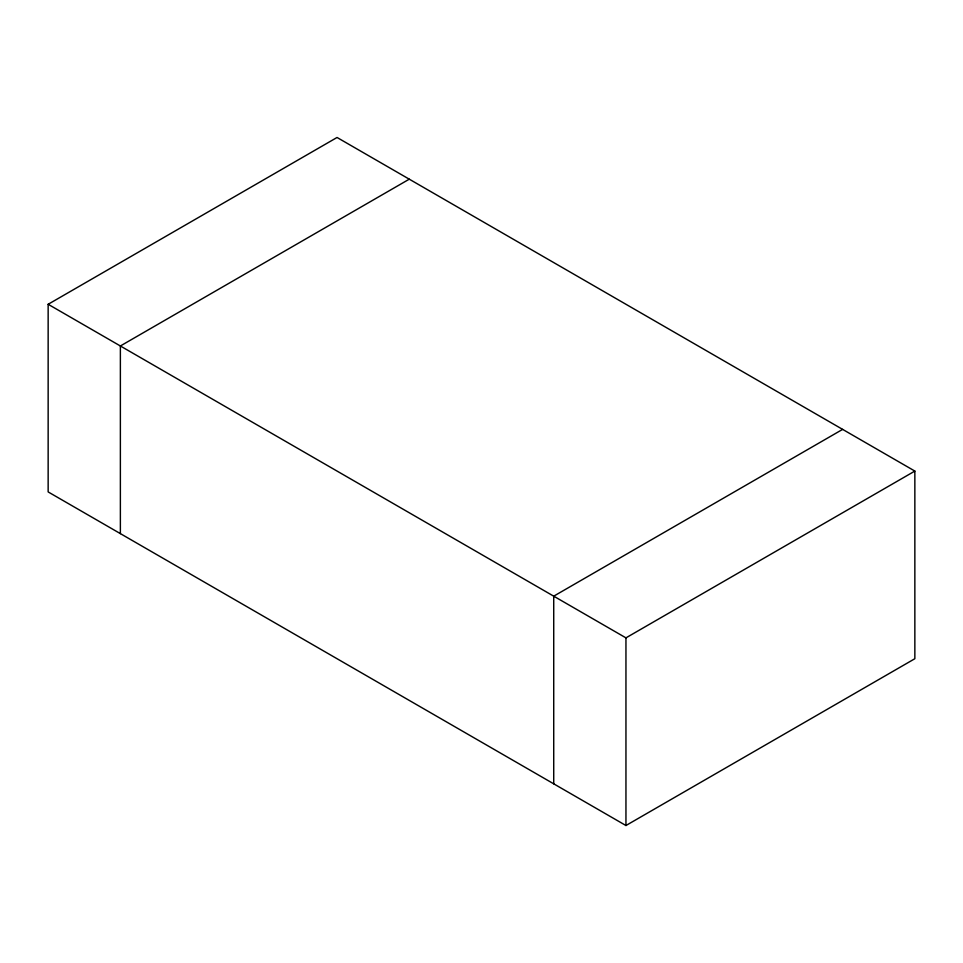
<?xml version="1.0" encoding="UTF-8"?>
<svg xmlns="http://www.w3.org/2000/svg" width="963" height="963" viewBox="0 0 963 963"><rect width="100%" height="100%" fill="white"/><g stroke="black" fill="none" stroke-linecap="round" stroke-linejoin="round"><path stroke-width="1.44" d="M48.15 304.284L337.05 137.48L914.85 471.076L914.85 658.716L625.95 825.52L48.15 491.924L48.15 304.284L625.95 637.867L914.85 471.076M409.275 179.178L120.375 345.982L120.375 533.622M842.625 429.378L553.725 596.169L553.725 783.822M625.95 637.867L625.95 825.52"/></g></svg>
